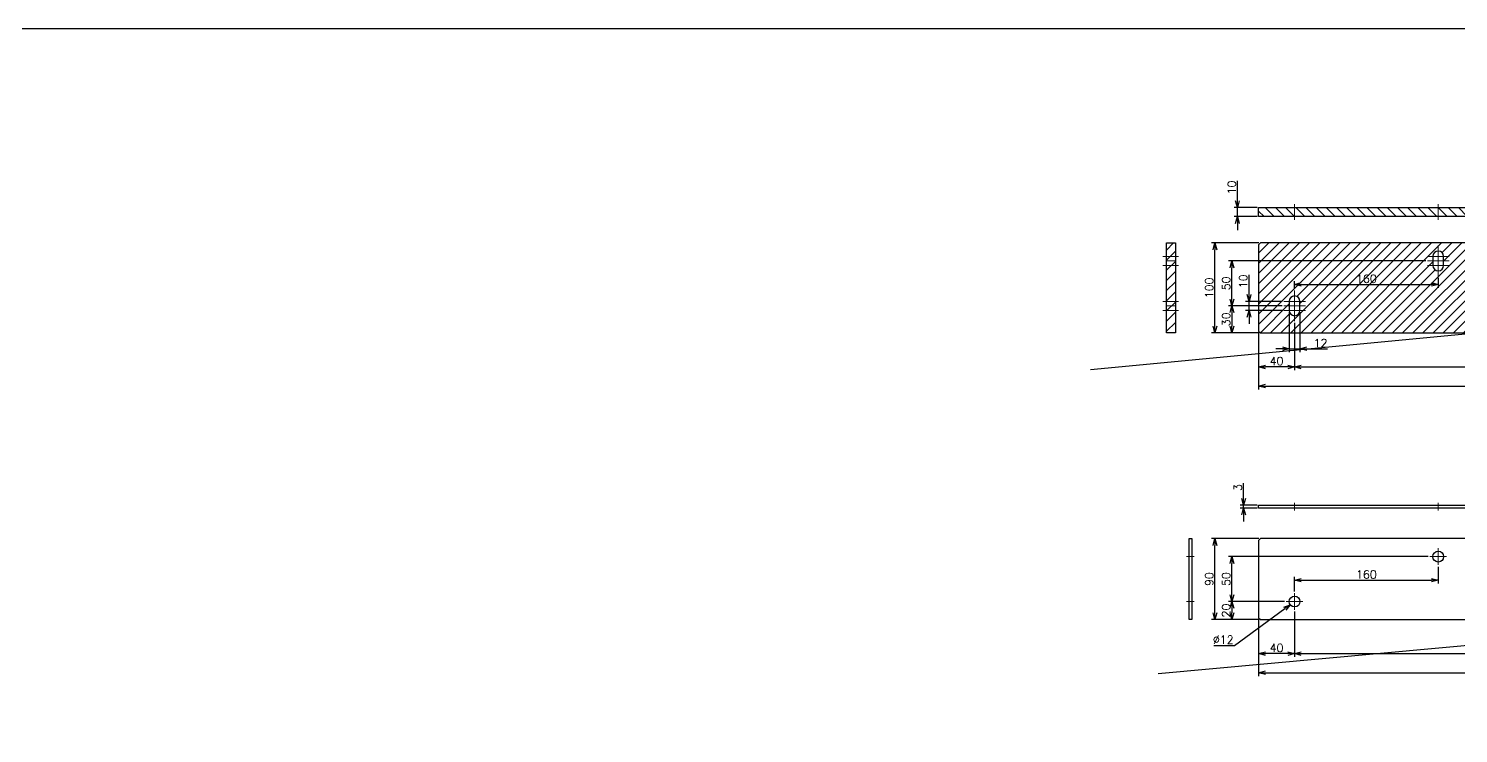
# Model space of a CAD drawing. Header units: millimetres. Extents: x -8731 to 85711, y -14522 to 31379.
# Drawn here: x 27566 to 29158, y -1311 to -527 of the extents above; entities that cross this region are included whole.
import ezdxf

# ---------------------------------------------------------------- set-up
doc = ezdxf.new("R2010")
doc.units = ezdxf.units.MM
doc.header["$LTSCALE"] = 4
doc.header["$PDMODE"] = 99
doc.header["$PDSIZE"] = 1
doc.linetypes.add('CENTER2', pattern=[28.575, 19.05, -3.175, 3.175, -3.175])
doc.layers.add('05_CENTER', color=4, linetype='CENTER2', lineweight=13)
doc.layers.add('08_DIM', color=3, linetype='Continuous', lineweight=13)
doc.layers.add('10_DRAFT', color=8, linetype='Continuous', lineweight=0, plot=False)
doc.styles.add('KSS_TXT', font='txt.shx', dxfattribs={"bigfont": 'extfont2.shx'})
doc.dimstyles.new('KSS_DIM', dxfattribs={"dimscale": 3, "dimtxt": 3, "dimasz": 2.5, "dimexe": 1.25, "dimexo": 0.625, "dimtad": 1, "dimdsep": 46, "dimtxsty": 'KSS_TXT', "dimblk": 'OPEN30', "dimcen": 0, "dimazin": 2, "dimtfac": 0.75, "dimtmove": 0, "dimatfit": 3, "dimldrblk": 'OPEN30', "dimfxl": 1, "dimtolj": 1, "dimarcsym": 0})
doc.dimstyles.new('KSS_DIM$3', dxfattribs={"dimscale": 3, "dimtxt": 3, "dimasz": 2.5, "dimexe": 1.25, "dimexo": 0.625, "dimtad": 1, "dimtih": 1, "dimtoh": 1, "dimdsep": 46, "dimtxsty": 'KSS_TXT', "dimblk": 'OPEN30', "dimcen": 0, "dimazin": 2, "dimtfac": 0.75, "dimtofl": 0, "dimtmove": 0, "dimatfit": 3, "dimldrblk": 'OPEN30', "dimfxl": 1, "dimtolj": 1, "dimarcsym": 0})

# ---------------------------------------------------------------- blocks, each defined once
blk = doc.blocks.new('A$C46CA3476_1_1')
at = {"color": 0}
blk.add_lwpolyline([(-998, -20), (998, -20), (1000, -18), (1000, 68), (998, 70), (-998, 70), (-1000, 68), (-1000, -18)], close=True, dxfattribs=at)
for centre in [(-800, 50), (-960, 0)]:
    blk.add_circle(centre, 6, dxfattribs=at)
at = {"layer": '05_CENTER'}
for p, q in [((-790.7, 50), (-809.3, 50)), ((-800, 40.7), (-800, 59.3)), ((-950.7, 0), (-969.3, 0)), ((-960, -9.3), (-960, 9.3))]:
    blk.add_line(p, q, dxfattribs=at)
blk = doc.blocks.new('A$C4147621A_1_1')
at = {"color": 0}
blk.add_lwpolyline([(1000, 0), (1000, -3), (-1000, -3), (-1000, 0)], close=True, dxfattribs=at)
at = {"layer": '05_CENTER'}
for p, q in [((-960, 2.8), (-960, -5.8)), ((-800, 2.8), (-800, -5.8))]:
    blk.add_line(p, q, dxfattribs=at)
blk = doc.blocks.new('A$C69CC1232_1_1')
at = {"color": 0}
blk.add_lwpolyline([(0, 20), (3, 20), (3, -70), (0, -70)], close=True, dxfattribs=at)
at = {"layer": '05_CENTER'}
for p, q in [((-2.8, 0), (5.8, 0)), ((-2.8, -50), (5.8, -50))]:
    blk.add_line(p, q, dxfattribs=at)
blk = doc.blocks.new('A$C75D40B34_1_1')
h = blk.add_hatch()
h.set_pattern_fill('_USER', color=3, scale=8, angle=45, pattern_type=0)
h.set_pattern_definition([(45, (8933.499, 6951.158), (-5.656854, 5.656854), [])])
h.paths.add_polyline_path([(-998, 70), (-1000, 68), (-1000, -28), (-998, -30), (998, -30), (1000, -28), (1000, 68), (998, 70)])
h.paths.add_polyline_path([(-954, 5), (-954, -5, -1), (-966, -5), (-966, 5, -1)], flags=16)
h.paths.add_polyline_path([(-806, 45), (-806, 55, -1), (-794, 55), (-794, 45, -1)], flags=16)
h.paths.add_polyline_path([(-634, 5), (-634, -5, -1), (-646, -5), (-646, 5, -1)], flags=16)
h.paths.add_polyline_path([(-486, 45), (-486, 55, -1), (-474, 55), (-474, 45, -1)], flags=16)
h.paths.add_polyline_path([(-326, 5, -1), (-314, 5), (-314, -5, -1), (-326, -5)], flags=16)
h.paths.add_polyline_path([(-166, 45), (-166, 55, -1), (-154, 55), (-154, 45, -1)], flags=16)
h.paths.add_polyline_path([(-6, 5, -1), (6, 5), (6, -5, -1), (-6, -5)], flags=16)
h.paths.add_polyline_path([(154, 45), (154, 55, -1), (166, 55), (166, 45, -1)], flags=16)
h.paths.add_polyline_path([(314, 5, -1), (326, 5), (326, -5, -1), (314, -5)], flags=16)
h.paths.add_polyline_path([(474, 45), (474, 55, -1), (486, 55), (486, 45, -1)], flags=16)
h.paths.add_polyline_path([(634, 5, -1), (646, 5), (646, -5, -1), (634, -5)], flags=16)
h.paths.add_polyline_path([(794, 45), (794, 55, -1), (806, 55), (806, 45, -1)], flags=16)
h.paths.add_polyline_path([(954, 5, -1), (966, 5), (966, -5, -1), (954, -5)], flags=16)
at = {"color": 0}
blk.add_lwpolyline([(-998, -30), (998, -30), (1000, -28), (1000, 68), (998, 70), (-998, 70), (-1000, 68), (-1000, -28)], close=True, dxfattribs=at)
for points in [[(-806, 55), (-806, 45, 1), (-794, 45), (-794, 55, 1)], [(-966, 5), (-966, -5, 1), (-954, -5), (-954, 5, 1)]]:
    blk.add_lwpolyline(points, format="xyb", close=True, dxfattribs=at)
at = {"layer": '05_CENTER'}
for p, q in [((-800, 33), (-800, 67)), ((-812, 55), (-788, 55)), ((-812, 50), (-788, 50)), ((-812, 45), (-788, 45)), ((-960, -17), (-960, 17)), ((-972, 5), (-948, 5)), ((-972, 0), (-948, 0)), ((-972, -5), (-948, -5))]:
    blk.add_line(p, q, dxfattribs=at)
blk = doc.blocks.new('A$C69281495_1_1')
h = blk.add_hatch()
h.set_pattern_fill('_USER', color=3, scale=8, angle=45, pattern_type=0)
h.set_pattern_definition([(45, (9999.082, 6901.158), (-5.656854, 5.656854), [])])
h.paths.add_polyline_path([(10, 20), (0, 20), (0, 0), (10, 0)])
h.paths.add_polyline_path([(10, 0), (0, 0), (0, -50), (10, -50)])
h.paths.add_polyline_path([(10, -50), (0, -50), (0, -80), (10, -80)])
at = {"color": 0}
blk.add_lwpolyline([(0, 20), (10, 20), (10, -80), (0, -80)], close=True, dxfattribs=at)
at = {"layer": '05_CENTER'}
for p, q in [((-3.9, 5), (13.5, 5)), ((-3.9, -5), (13.5, -5)), ((-3.9, -45), (13.5, -45)), ((-3.9, -55), (13.5, -55))]:
    blk.add_line(p, q, dxfattribs=at)
at = {"layer": '10_DRAFT'}
for p, q in [((0, 0), (10, 0)), ((0, -50), (10, -50))]:
    blk.add_line(p, q, dxfattribs=at)
blk = doc.blocks.new('A$C6E8C5BCD_1_1')
h = blk.add_hatch()
h.set_pattern_fill('_USER', color=3, scale=8, angle=135, pattern_type=0)
h.set_pattern_definition([(135, (9279.8095, 4636.656), (-5.656854, -5.656854), [])])
h.paths.add_polyline_path([(1000, -10), (1000, 0), (-920, 0), (-920, -10)])
h.paths.add_polyline_path([(-920, -10), (-920, 0), (-950, 0), (-950, -10)])
h.paths.add_polyline_path([(-950, -10), (-950, 0), (-1000, 0), (-1000, -10)])
at = {"color": 0}
blk.add_lwpolyline([(1000, 0), (1000, -10), (-1000, -10), (-1000, 0)], close=True, dxfattribs=at)
at = {"layer": '05_CENTER'}
for p, q in [((-960, 3.9), (-960, -13.5)), ((-800, 3.9), (-800, -13.5))]:
    blk.add_line(p, q, dxfattribs=at)
blk = doc.blocks.new('_Open30')
at = {"color": 0, "linetype": 'ByBlock', "lineweight": -2}
for p, q in [((-1, 0.27), (0, 0)), ((0, 0), (-1, -0.27)), ((0, 0), (-1, 0))]:
    blk.add_line(p, q, dxfattribs=at)
blk = doc.blocks.new('*D3026')
at = {"layer": '08_DIM', "color": 0, "lineweight": -2, "transparency": 16777216}
for p, q in [((28975.5, -1175.6), (28975.5, -1226.1)), ((28935.5, -1184.3), (28935.5, -1226.1)), ((28968, -1222.3), (28943, -1222.3))]:
    blk.add_line(p, q, dxfattribs=at)
at = {"layer": 'Defpoints', "color": 0, "transparency": 16777216}
for p in [(28975.5, -1173.7), (28935.5, -1182.4), (28935.5, -1222.3)]:
    blk.add_point(p, dxfattribs=at)
at = {"layer": '08_DIM', "color": 0, "lineweight": -2, "transparency": 16777216, "xscale": 7.5, "yscale": 7.5, "zscale": 7.5, "rotation": 180}
blk.add_blockref('_Open30', (28935.5, -1222.3), dxfattribs=at)
at = {"layer": '08_DIM', "color": 0, "lineweight": -2, "transparency": 16777216, "xscale": 7.5, "yscale": 7.5, "zscale": 7.5}
blk.add_blockref('_Open30', (28975.5, -1222.3), dxfattribs=at)
at = {"layer": '08_DIM', "color": 0, "transparency": 16777216, "insert": (28955.5, -1216), "char_height": 9, "attachment_point": 5, "style": 'KSS_TXT'}
blk.add_mtext('\\A1;40', dxfattribs=at)
blk = doc.blocks.new('*D3027')
at = {"layer": '08_DIM', "color": 0, "lineweight": -2, "transparency": 16777216}
for p, q in [((28975.5, -1175.6), (28975.5, -1226.1)), ((30895.5, -1173.3), (30895.5, -1226.1)), ((28983, -1222.3), (30888, -1222.3))]:
    blk.add_line(p, q, dxfattribs=at)
at = {"layer": 'Defpoints', "color": 0, "transparency": 16777216}
for p in [(28975.5, -1173.7), (30895.5, -1171.4), (30895.5, -1222.3)]:
    blk.add_point(p, dxfattribs=at)
at = {"layer": '08_DIM', "color": 0, "lineweight": -2, "transparency": 16777216, "xscale": 7.5, "yscale": 7.5, "zscale": 7.5, "rotation": 180}
blk.add_blockref('_Open30', (28975.5, -1222.3), dxfattribs=at)
at = {"layer": '08_DIM', "color": 0, "lineweight": -2, "transparency": 16777216, "xscale": 7.5, "yscale": 7.5, "zscale": 7.5}
blk.add_blockref('_Open30', (30895.5, -1222.3), dxfattribs=at)
at = {"layer": '08_DIM', "color": 0, "transparency": 16777216, "insert": (29935.5, -1216), "char_height": 9, "attachment_point": 5, "style": 'KSS_TXT'}
blk.add_mtext('\\A1;12x160=1920', dxfattribs=at)
blk = doc.blocks.new('*D3028')
at = {"layer": '08_DIM', "color": 0, "lineweight": -2, "transparency": 16777216}
for p, q in [((28935.5, -1184.3), (28935.5, -1247.4)), ((30935.5, -1184.3), (30935.5, -1247.4)), ((28943, -1243.7), (30928, -1243.7))]:
    blk.add_line(p, q, dxfattribs=at)
at = {"layer": 'Defpoints', "color": 0, "transparency": 16777216}
for p in [(28935.5, -1182.4), (30935.5, -1182.4), (30935.5, -1243.7)]:
    blk.add_point(p, dxfattribs=at)
at = {"layer": '08_DIM', "color": 0, "lineweight": -2, "transparency": 16777216, "xscale": 7.5, "yscale": 7.5, "zscale": 7.5, "rotation": 180}
blk.add_blockref('_Open30', (28935.5, -1243.7), dxfattribs=at)
at = {"layer": '08_DIM', "color": 0, "lineweight": -2, "transparency": 16777216, "xscale": 7.5, "yscale": 7.5, "zscale": 7.5}
blk.add_blockref('_Open30', (30935.5, -1243.7), dxfattribs=at)
at = {"layer": '08_DIM', "color": 0, "transparency": 16777216, "insert": (29935.5, -1237.3), "char_height": 9, "attachment_point": 5, "style": 'KSS_TXT'}
blk.add_mtext('\\A1;2000', dxfattribs=at)
blk = doc.blocks.new('*D3029')
at = {"layer": '08_DIM', "color": 0, "lineweight": -2, "transparency": 16777216}
for p, q in [((29135.5, -1125.6), (29135.5, -1144.4)), ((28975.5, -1153.2), (28975.5, -1136.9)), ((28983, -1140.6), (29128, -1140.6))]:
    blk.add_line(p, q, dxfattribs=at)
at = {"layer": 'Defpoints', "color": 0, "transparency": 16777216}
for p in [(29135.5, -1123.7), (29135.5, -1140.6), (28975.5, -1155.1)]:
    blk.add_point(p, dxfattribs=at)
at = {"layer": '08_DIM', "color": 0, "lineweight": -2, "transparency": 16777216, "xscale": 7.5, "yscale": 7.5, "zscale": 7.5, "rotation": 180}
blk.add_blockref('_Open30', (28975.5, -1140.6), dxfattribs=at)
at = {"layer": '08_DIM', "color": 0, "lineweight": -2, "transparency": 16777216, "xscale": 7.5, "yscale": 7.5, "zscale": 7.5}
blk.add_blockref('_Open30', (29135.5, -1140.6), dxfattribs=at)
at = {"layer": '08_DIM', "color": 0, "transparency": 16777216, "insert": (29055.5, -1134.3), "char_height": 9, "attachment_point": 5, "style": 'KSS_TXT'}
blk.add_mtext('\\A1;160', dxfattribs=at)
blk = doc.blocks.new('*D3030')
at = {"layer": '08_DIM', "color": 0, "lineweight": -2, "transparency": 16777216}
for p, q in [((28964.3, -1164.4), (28902, -1164.4)), ((28905.7, -1171.9), (28905.7, -1176.9)), ((28935.7, -1184.4), (28902, -1184.4))]:
    blk.add_line(p, q, dxfattribs=at)
at = {"layer": 'Defpoints', "color": 0, "transparency": 16777216}
for p in [(28966.2, -1164.4), (28905.7, -1184.4), (28937.5, -1184.4)]:
    blk.add_point(p, dxfattribs=at)
at = {"layer": '08_DIM', "color": 0, "lineweight": -2, "transparency": 16777216, "xscale": 7.5, "yscale": 7.5, "zscale": 7.5}
for p, rotation in [((28905.7, -1164.4), 90), ((28905.7, -1184.4), 270)]:
    blk.add_blockref('_Open30', p, dxfattribs=dict(at, rotation=rotation))
at = {"layer": '08_DIM', "color": 0, "transparency": 16777216, "insert": (28899.3, -1174.4), "char_height": 9, "attachment_point": 5, "rotation": 90, "style": 'KSS_TXT'}
blk.add_mtext('\\A1;20', dxfattribs=at)
blk = doc.blocks.new('*D3031')
at = {"layer": '08_DIM', "color": 0, "lineweight": -2, "transparency": 16777216}
for p, q in [((29124.3, -1114.4), (28902, -1114.4)), ((28905.7, -1156.9), (28905.7, -1121.9)), ((28964.3, -1164.4), (28902, -1164.4))]:
    blk.add_line(p, q, dxfattribs=at)
at = {"layer": 'Defpoints', "color": 0, "transparency": 16777216}
for p in [(28905.7, -1114.4), (29126.2, -1114.4), (28966.2, -1164.4)]:
    blk.add_point(p, dxfattribs=at)
at = {"layer": '08_DIM', "color": 0, "lineweight": -2, "transparency": 16777216, "xscale": 7.5, "yscale": 7.5, "zscale": 7.5}
for p, rotation in [((28905.7, -1114.4), 90), ((28905.7, -1164.4), 270)]:
    blk.add_blockref('_Open30', p, dxfattribs=dict(at, rotation=rotation))
at = {"layer": '08_DIM', "color": 0, "transparency": 16777216, "insert": (28899.3, -1139.4), "char_height": 9, "attachment_point": 5, "rotation": 90, "style": 'KSS_TXT'}
blk.add_mtext('\\A1;50', dxfattribs=at)
blk = doc.blocks.new('*D3032')
at = {"layer": '08_DIM', "color": 0, "lineweight": -2, "transparency": 16777216}
for p, q in [((28935.7, -1094.4), (28883.1, -1094.4)), ((28886.9, -1176.9), (28886.9, -1101.9)), ((28935.7, -1184.4), (28883.1, -1184.4))]:
    blk.add_line(p, q, dxfattribs=at)
at = {"layer": 'Defpoints', "color": 0, "transparency": 16777216}
for p in [(28886.9, -1094.4), (28937.5, -1094.4), (28937.5, -1184.4)]:
    blk.add_point(p, dxfattribs=at)
at = {"layer": '08_DIM', "color": 0, "lineweight": -2, "transparency": 16777216, "xscale": 7.5, "yscale": 7.5, "zscale": 7.5}
for p, rotation in [((28886.9, -1094.4), 90), ((28886.9, -1184.4), 270)]:
    blk.add_blockref('_Open30', p, dxfattribs=dict(at, rotation=rotation))
at = {"layer": '08_DIM', "color": 0, "transparency": 16777216, "insert": (28880.5, -1139.4), "char_height": 9, "attachment_point": 5, "rotation": 90, "style": 'KSS_TXT'}
blk.add_mtext('\\A1;90', dxfattribs=at)
blk = doc.blocks.new('*D3071')
at = {"layer": '08_DIM', "color": 0, "lineweight": -2, "transparency": 16777216}
for p, q in [((28918.8, -1049.8), (28918.8, -1032.5)), ((28933.7, -1057.3), (28915, -1057.3)), ((28933.7, -1060.3), (28915, -1060.3)), ((28918.8, -1060.3), (28918.8, -1057.3)), ((28918.8, -1067.8), (28918.8, -1075.3))]:
    blk.add_line(p, q, dxfattribs=at)
at = {"layer": 'Defpoints', "color": 0, "transparency": 16777216}
for p in [(28918.8, -1057.3), (28935.5, -1057.3), (28935.5, -1060.3)]:
    blk.add_point(p, dxfattribs=at)
at = {"layer": '08_DIM', "color": 0, "lineweight": -2, "transparency": 16777216, "xscale": 7.5, "yscale": 7.5, "zscale": 7.5}
for p, rotation in [((28918.8, -1057.3), 270), ((28918.8, -1060.3), 90)]:
    blk.add_blockref('_Open30', p, dxfattribs=dict(at, rotation=rotation))
at = {"layer": '08_DIM', "color": 0, "transparency": 16777216, "insert": (28912.4, -1037.4), "char_height": 9, "attachment_point": 5, "rotation": 90, "style": 'KSS_TXT'}
blk.add_mtext('\\A1;3', dxfattribs=at)
blk = doc.blocks.new('*D3072')
at = {"layer": '08_DIM', "color": 0, "lineweight": -2, "transparency": 16777216}
for p, q in [((28911.9, -718.5), (28911.9, -696.3)), ((28933.7, -726), (28908.2, -726)), ((28911.9, -736), (28911.9, -726)), ((28933.7, -736), (28908.2, -736)), ((28911.9, -743.5), (28911.9, -751))]:
    blk.add_line(p, q, dxfattribs=at)
at = {"layer": 'Defpoints', "color": 0, "transparency": 16777216}
for p in [(28911.9, -726), (28935.5, -726), (28935.5, -736)]:
    blk.add_point(p, dxfattribs=at)
at = {"layer": '08_DIM', "color": 0, "lineweight": -2, "transparency": 16777216, "xscale": 7.5, "yscale": 7.5, "zscale": 7.5}
for p, rotation in [((28911.9, -726), 270), ((28911.9, -736), 90)]:
    blk.add_blockref('_Open30', p, dxfattribs=dict(at, rotation=rotation))
at = {"layer": '08_DIM', "color": 0, "transparency": 16777216, "insert": (28905.6, -703.6), "char_height": 9, "attachment_point": 5, "rotation": 90, "style": 'KSS_TXT'}
blk.add_mtext('\\A1;10', dxfattribs=at)
blk = doc.blocks.new('*D3073')
at = {"layer": '08_DIM', "color": 0, "lineweight": -2, "transparency": 16777216}
for p, q in [((28969.5, -842.2), (28969.5, -886.8)), ((28981.5, -842.2), (28981.5, -886.8)), ((28962, -883.1), (28954.5, -883.1)), ((28969.5, -883.1), (28981.5, -883.1)), ((28989, -883.1), (29012.3, -883.1))]:
    blk.add_line(p, q, dxfattribs=at)
at = {"layer": 'Defpoints', "color": 0, "transparency": 16777216}
for p in [(28969.5, -840.3), (28981.5, -840.3), (28981.5, -883.1)]:
    blk.add_point(p, dxfattribs=at)
at = {"layer": '08_DIM', "color": 0, "lineweight": -2, "transparency": 16777216, "xscale": 7.5, "yscale": 7.5, "zscale": 7.5}
blk.add_blockref('_Open30', (28969.5, -883.1), dxfattribs=at)
at = {"layer": '08_DIM', "color": 0, "lineweight": -2, "transparency": 16777216, "xscale": 7.5, "yscale": 7.5, "zscale": 7.5, "rotation": 180}
blk.add_blockref('_Open30', (28981.5, -883.1), dxfattribs=at)
at = {"layer": '08_DIM', "color": 0, "transparency": 16777216, "insert": (29004.4, -876.7), "char_height": 9, "attachment_point": 5, "style": 'KSS_TXT'}
blk.add_mtext('\\A1;12', dxfattribs=at)
blk = doc.blocks.new('*D3074')
at = {"layer": '08_DIM', "color": 0, "lineweight": -2, "transparency": 16777216}
for p, q in [((28975.5, -854.2), (28975.5, -907)), ((28935.5, -865.2), (28935.5, -907)), ((28968, -903.2), (28943, -903.2))]:
    blk.add_line(p, q, dxfattribs=at)
at = {"layer": 'Defpoints', "color": 0, "transparency": 16777216}
for p in [(28975.5, -852.3), (28935.5, -863.3), (28935.5, -903.2)]:
    blk.add_point(p, dxfattribs=at)
at = {"layer": '08_DIM', "color": 0, "lineweight": -2, "transparency": 16777216, "xscale": 7.5, "yscale": 7.5, "zscale": 7.5, "rotation": 180}
blk.add_blockref('_Open30', (28935.5, -903.2), dxfattribs=at)
at = {"layer": '08_DIM', "color": 0, "lineweight": -2, "transparency": 16777216, "xscale": 7.5, "yscale": 7.5, "zscale": 7.5}
blk.add_blockref('_Open30', (28975.5, -903.2), dxfattribs=at)
at = {"layer": '08_DIM', "color": 0, "transparency": 16777216, "insert": (28955.5, -896.8), "char_height": 9, "attachment_point": 5, "style": 'KSS_TXT'}
blk.add_mtext('\\A1;40', dxfattribs=at)
blk = doc.blocks.new('*D3075')
at = {"layer": '08_DIM', "color": 0, "lineweight": -2, "transparency": 16777216}
for p, q in [((28975.5, -854.2), (28975.5, -907)), ((30895.5, -854.2), (30895.5, -907)), ((28983, -903.2), (30888, -903.2))]:
    blk.add_line(p, q, dxfattribs=at)
at = {"layer": 'Defpoints', "color": 0, "transparency": 16777216}
for p in [(28975.5, -852.3), (30895.5, -852.3), (30895.5, -903.2)]:
    blk.add_point(p, dxfattribs=at)
at = {"layer": '08_DIM', "color": 0, "lineweight": -2, "transparency": 16777216, "xscale": 7.5, "yscale": 7.5, "zscale": 7.5, "rotation": 180}
blk.add_blockref('_Open30', (28975.5, -903.2), dxfattribs=at)
at = {"layer": '08_DIM', "color": 0, "lineweight": -2, "transparency": 16777216, "xscale": 7.5, "yscale": 7.5, "zscale": 7.5}
blk.add_blockref('_Open30', (30895.5, -903.2), dxfattribs=at)
at = {"layer": '08_DIM', "color": 0, "transparency": 16777216, "insert": (29935.5, -896.8), "char_height": 9, "attachment_point": 5, "style": 'KSS_TXT'}
blk.add_mtext('\\A1;12x160=1920', dxfattribs=at)
blk = doc.blocks.new('*D3076')
at = {"layer": '08_DIM', "color": 0, "lineweight": -2, "transparency": 16777216}
for p, q in [((28935.5, -865.2), (28935.5, -928.3)), ((30935.5, -865.2), (30935.5, -928.3)), ((28943, -924.6), (30928, -924.6))]:
    blk.add_line(p, q, dxfattribs=at)
at = {"layer": 'Defpoints', "color": 0, "transparency": 16777216}
for p in [(28935.5, -863.3), (30935.5, -863.3), (30935.5, -924.6)]:
    blk.add_point(p, dxfattribs=at)
at = {"layer": '08_DIM', "color": 0, "lineweight": -2, "transparency": 16777216, "xscale": 7.5, "yscale": 7.5, "zscale": 7.5, "rotation": 180}
blk.add_blockref('_Open30', (28935.5, -924.6), dxfattribs=at)
at = {"layer": '08_DIM', "color": 0, "lineweight": -2, "transparency": 16777216, "xscale": 7.5, "yscale": 7.5, "zscale": 7.5}
blk.add_blockref('_Open30', (30935.5, -924.6), dxfattribs=at)
at = {"layer": '08_DIM', "color": 0, "transparency": 16777216, "insert": (29935.5, -918.2), "char_height": 9, "attachment_point": 5, "style": 'KSS_TXT'}
blk.add_mtext('\\A1;2000', dxfattribs=at)
blk = doc.blocks.new('*D3077')
at = {"layer": '08_DIM', "color": 0, "lineweight": -2, "transparency": 16777216}
for p, q in [((28975.5, -816.4), (28975.5, -807.8)), ((28983, -811.5), (29128, -811.5)), ((29135.5, -804.2), (29135.5, -815.3))]:
    blk.add_line(p, q, dxfattribs=at)
at = {"layer": 'Defpoints', "color": 0, "transparency": 16777216}
for p in [(29135.5, -802.3), (29135.5, -811.5), (28975.5, -818.3)]:
    blk.add_point(p, dxfattribs=at)
at = {"layer": '08_DIM', "color": 0, "lineweight": -2, "transparency": 16777216, "xscale": 7.5, "yscale": 7.5, "zscale": 7.5, "rotation": 180}
blk.add_blockref('_Open30', (28975.5, -811.5), dxfattribs=at)
at = {"layer": '08_DIM', "color": 0, "lineweight": -2, "transparency": 16777216, "xscale": 7.5, "yscale": 7.5, "zscale": 7.5}
blk.add_blockref('_Open30', (29135.5, -811.5), dxfattribs=at)
at = {"layer": '08_DIM', "color": 0, "transparency": 16777216, "insert": (29055.5, -805.1), "char_height": 9, "attachment_point": 5, "style": 'KSS_TXT'}
blk.add_mtext('\\A1;160', dxfattribs=at)
blk = doc.blocks.new('*D3078')
at = {"layer": '08_DIM', "color": 0, "lineweight": -2, "transparency": 16777216}
for p, q in [((28924.8, -822.8), (28924.8, -800.7)), ((28961.7, -830.3), (28921, -830.3)), ((28961.7, -840.3), (28921, -840.3)), ((28924.8, -840.3), (28924.8, -830.3)), ((28924.8, -847.8), (28924.8, -855.3))]:
    blk.add_line(p, q, dxfattribs=at)
at = {"layer": 'Defpoints', "color": 0, "transparency": 16777216}
for p in [(28924.8, -830.3), (28963.5, -830.3), (28963.5, -840.3)]:
    blk.add_point(p, dxfattribs=at)
at = {"layer": '08_DIM', "color": 0, "lineweight": -2, "transparency": 16777216, "xscale": 7.5, "yscale": 7.5, "zscale": 7.5}
for p, rotation in [((28924.8, -830.3), 270), ((28924.8, -840.3), 90)]:
    blk.add_blockref('_Open30', p, dxfattribs=dict(at, rotation=rotation))
at = {"layer": '08_DIM', "color": 0, "transparency": 16777216, "insert": (28918.4, -808), "char_height": 9, "attachment_point": 5, "rotation": 90, "style": 'KSS_TXT'}
blk.add_mtext('\\A1;10', dxfattribs=at)
blk = doc.blocks.new('*D3079')
at = {"layer": '08_DIM', "color": 0, "lineweight": -2, "transparency": 16777216}
for p, q in [((28961.7, -835.3), (28902, -835.3)), ((28905.7, -842.8), (28905.7, -857.8)), ((28935.7, -865.3), (28902, -865.3))]:
    blk.add_line(p, q, dxfattribs=at)
at = {"layer": 'Defpoints', "color": 0, "transparency": 16777216}
for p in [(28963.5, -835.3), (28905.7, -865.3), (28937.5, -865.3)]:
    blk.add_point(p, dxfattribs=at)
at = {"layer": '08_DIM', "color": 0, "lineweight": -2, "transparency": 16777216, "xscale": 7.5, "yscale": 7.5, "zscale": 7.5}
for p, rotation in [((28905.7, -835.3), 90), ((28905.7, -865.3), 270)]:
    blk.add_blockref('_Open30', p, dxfattribs=dict(at, rotation=rotation))
at = {"layer": '08_DIM', "color": 0, "transparency": 16777216, "insert": (28899.3, -850.3), "char_height": 9, "attachment_point": 5, "rotation": 90, "style": 'KSS_TXT'}
blk.add_mtext('\\A1;30', dxfattribs=at)
blk = doc.blocks.new('*D3080')
at = {"layer": '08_DIM', "color": 0, "lineweight": -2, "transparency": 16777216}
for p, q in [((29121.7, -785.3), (28902, -785.3)), ((28905.7, -827.8), (28905.7, -792.8)), ((28961.7, -835.3), (28902, -835.3))]:
    blk.add_line(p, q, dxfattribs=at)
at = {"layer": 'Defpoints', "color": 0, "transparency": 16777216}
for p in [(28905.7, -785.3), (29123.5, -785.3), (28963.5, -835.3)]:
    blk.add_point(p, dxfattribs=at)
at = {"layer": '08_DIM', "color": 0, "lineweight": -2, "transparency": 16777216, "xscale": 7.5, "yscale": 7.5, "zscale": 7.5}
for p, rotation in [((28905.7, -785.3), 90), ((28905.7, -835.3), 270)]:
    blk.add_blockref('_Open30', p, dxfattribs=dict(at, rotation=rotation))
at = {"layer": '08_DIM', "color": 0, "transparency": 16777216, "insert": (28899.3, -810.3), "char_height": 9, "attachment_point": 5, "rotation": 90, "style": 'KSS_TXT'}
blk.add_mtext('\\A1;50', dxfattribs=at)
blk = doc.blocks.new('*D3081')
at = {"layer": '08_DIM', "color": 0, "lineweight": -2, "transparency": 16777216}
for p, q in [((28935.7, -765.3), (28883.1, -765.3)), ((28886.9, -857.8), (28886.9, -772.8)), ((28935.7, -865.3), (28883.1, -865.3))]:
    blk.add_line(p, q, dxfattribs=at)
at = {"layer": 'Defpoints', "color": 0, "transparency": 16777216}
for p in [(28886.9, -765.3), (28937.5, -765.3), (28937.5, -865.3)]:
    blk.add_point(p, dxfattribs=at)
at = {"layer": '08_DIM', "color": 0, "lineweight": -2, "transparency": 16777216, "xscale": 7.5, "yscale": 7.5, "zscale": 7.5}
for p, rotation in [((28886.9, -765.3), 90), ((28886.9, -865.3), 270)]:
    blk.add_blockref('_Open30', p, dxfattribs=dict(at, rotation=rotation))
at = {"layer": '08_DIM', "color": 0, "transparency": 16777216, "insert": (28880.5, -815.3), "char_height": 9, "attachment_point": 5, "rotation": 90, "style": 'KSS_TXT'}
blk.add_mtext('\\A1;100', dxfattribs=at)
blk = doc.blocks.new('*D3215')
at = {"layer": '08_DIM', "color": 0, "lineweight": -2, "transparency": 16777216}
for p, q in [((28908.5, -1213.2), (28964.6, -1172.3)), ((28885.6, -1213.2), (28908.5, -1213.2))]:
    blk.add_line(p, q, dxfattribs=at)
at = {"layer": 'Defpoints', "color": 0, "transparency": 16777216}
for p in [(28980.4, -1160.9), (28970.7, -1167.9)]:
    blk.add_point(p, dxfattribs=at)
at = {"layer": '08_DIM', "color": 0, "lineweight": -2, "transparency": 16777216, "xscale": 7.5, "yscale": 7.5, "zscale": 7.5, "rotation": 36.00788266648712}
blk.add_blockref('_Open30', (28970.7, -1167.9), dxfattribs=at)
at = {"layer": '08_DIM', "color": 0, "transparency": 16777216, "insert": (28896.1, -1206.8), "char_height": 9, "attachment_point": 5, "style": 'KSS_TXT'}
blk.add_mtext('\\A1;%%C12', dxfattribs=at)

msp = doc.modelspace()

# ---------------------------------------------------------------- linework, layer by layer
at = {"color": 3}
for p, q in [((30995.92741, -692.08272), (28748.41072, -906.58682)), ((28823.66891, -1244.6025), (31018.6229, -1043.84521))]:
    msp.add_line(p, q, dxfattribs=at)
msp.add_lwpolyline([(27349.34546, -526.72425), (32292.00416, -526.72425), (32292.00416, -8236.71705), (27349.34546, -8236.71705)], close=True)

# ---------------------------------------------------------------- block references
for name, p in [('A$C6E8C5BCD_1_1', (29935.53393, -725.9524)), ('A$C69281495_1_1', (28832.8119, -785.28412)), ('A$C75D40B34_1_1', (29935.53393, -835.28412))]:
    msp.add_blockref(name, p, dxfattribs=at)
for name, p in [('A$C4147621A_1_1', (29935.53393, -1057.29972)), ('A$C69CC1232_1_1', (28857.97432, -1114.40744)), ('A$C46CA3476_1_1', (29935.53393, -1164.40744))]:
    msp.add_blockref(name, p)

# ---------------------------------------------------------------- dimensions: what is measured, and where the dimension line sits
at = {"layer": '08_DIM'}
for base, p1, p2, picture, middle in [((28911.94271, -725.9524), (28935.53393, -735.9524), (28935.53393, -725.9524), '*D3072', (28905.56771, -703.6399)), ((28886.88409, -765.28412), (28937.53393, -865.28412), (28937.53393, -765.28412), '*D3081', (28880.50909, -815.28412)), ((28905.70975, -785.28412), (28963.53393, -835.28412), (29123.53393, -785.28412), '*D3080', (28899.3285, -810.28412)), ((28924.77084, -830.28412), (28963.53393, -840.28412), (28963.53393, -830.28412), '*D3078', (28918.39584, -807.97162)), ((28905.70975, -865.28412), (28963.53393, -835.28412), (28937.53393, -865.28412), '*D3079', (28899.33475, -850.28412)), ((28918.78768, -1057.29972), (28935.53393, -1060.29972), (28935.53393, -1057.29972), '*D3071', (28912.41268, -1037.42472)), ((28886.88409, -1094.40744), (28937.53393, -1184.40744), (28937.53393, -1094.40744), '*D3032', (28880.50909, -1139.40744)), ((28905.70975, -1114.40744), (28966.19288, -1164.40744), (29126.19288, -1114.40744), '*D3031', (28899.3285, -1139.40744)), ((28905.70975, -1184.40744), (28966.19288, -1164.40744), (28937.53393, -1184.40744), '*D3030', (28899.33475, -1174.40744))]:
    dim = msp.add_linear_dim(base=base, p1=p1, p2=p2, angle=90, dimstyle='KSS_DIM', override={"dimscale": 3}, dxfattribs=at)
    dim.commit()
    dim.dimension.update_dxf_attribs({"geometry": picture, "text_midpoint": middle})
for base, p1, p2, picture, middle in [((29135.53393, -811.51082), (28975.53393, -818.28412), (29135.53393, -802.28412), '*D3077', (29055.53393, -805.13582)), ((28981.53393, -883.05863), (28969.53393, -840.28412), (28981.53393, -840.28412), '*D3073', (29004.40893, -876.68363)), ((28935.53393, -903.20724), (28975.53393, -852.28412), (28935.53393, -863.28412), '*D3074', (28955.53393, -896.83224)), ((30935.53393, -924.55135), (28935.53393, -863.28412), (30935.53393, -863.28412), '*D3076', (29935.53393, -918.17635)), ((29135.53393, -1140.63415), (28975.53393, -1155.06639), (29135.53393, -1123.7485), '*D3029', (29055.53393, -1134.25915)), ((28935.53393, -1222.33057), (28975.53393, -1173.7485), (28935.53393, -1182.40744), '*D3026', (28955.53393, -1215.95557)), ((30935.53393, -1243.67467), (28935.53393, -1182.40744), (30935.53393, -1182.40744), '*D3028', (29935.53393, -1237.29967))]:
    dim = msp.add_linear_dim(base=base, p1=p1, p2=p2, dimstyle='KSS_DIM', override={"dimscale": 3}, dxfattribs=at)
    dim.commit()
    dim.dimension.update_dxf_attribs({"geometry": picture, "text_midpoint": middle})
for base, p1, p2, picture, middle in [((30895.53393, -903.20724), (28975.53393, -852.28412), (30895.53393, -852.28412), '*D3075', (29935.53393, -896.83224)), ((30895.53393, -1222.33057), (28975.53393, -1173.7485), (30895.53393, -1171.40744), '*D3027', (29935.53393, -1215.95557))]:
    dim = msp.add_linear_dim(base=base, p1=p1, p2=p2, text='12x160=<>', dimstyle='KSS_DIM', override={"dimscale": 3}, dxfattribs=at)
    dim.commit()
    dim.dimension.update_dxf_attribs({"geometry": picture, "text_midpoint": middle})
dim = msp.add_diameter_dim_2p(p1=(28980.38755, -1160.88007), p2=(28970.68031, -1167.93482), dimstyle='KSS_DIM$3', override={"dimscale": 3, "dimpost": '%%C<>'}, dxfattribs=at)
dim.commit()
dim.dimension.update_dxf_attribs({"geometry": '*D3215', "text_midpoint": (28896.08719, -1213.15202), "dimtype": 163})

doc.saveas('drawing.dxf')
